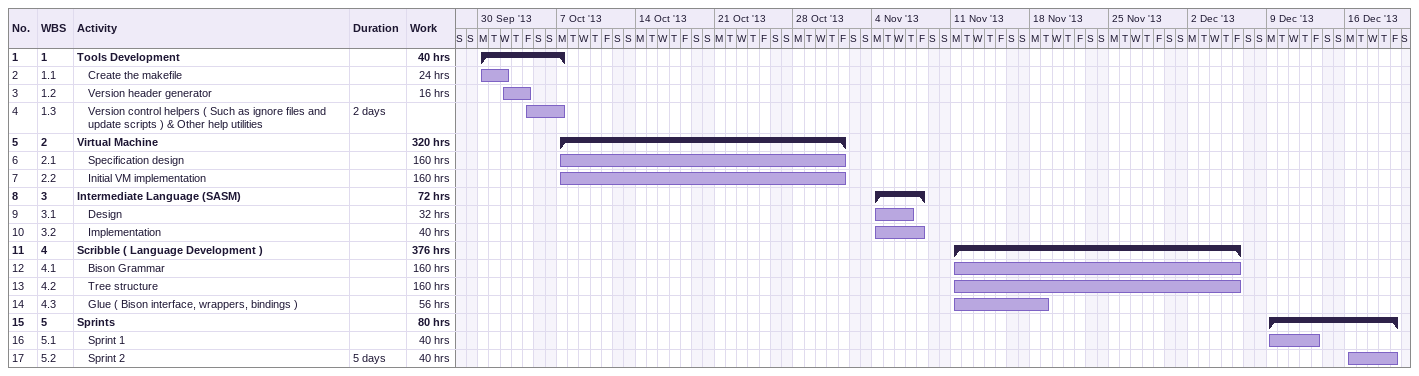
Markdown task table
| ID | WBS | Task | Duration | Start | Finish | Work (h) |
|---|---|---|---|---|---|---|
| 1 | 1 | **Tools Development** |  | 2013-09-30 | 2013-10-07 | 40 |
| 2 | 1.1 | Create the makefile |  | 2013-09-30 | 2013-10-02 | 24 |
| 3 | 1.2 | Version header generator |  | 2013-10-02 | 2013-10-04 | 16 |
| 4 | 1.3 | Version control helpers ( Such as ignore files and update scripts ) & Other help utilities | 2d | 2013-10-04 | 2013-10-07 |  |
| 5 | 2 | **Virtual Machine** |  | 2013-10-07 | 2013-11-01 | 320 |
| 6 | 2.1 | Specification design |  | 2013-10-07 | 2013-11-01 | 160 |
| 7 | 2.2 | Initial VM implementation |  | 2013-10-07 | 2013-11-01 | 160 |
| 8 | 3 | **Intermediate Language (SASM)** |  | 2013-11-04 | 2013-11-08 | 72 |
| 9 | 3.1 | Design |  | 2013-11-04 | 2013-11-07 | 32 |
| 10 | 3.2 | Implementation |  | 2013-11-04 | 2013-11-08 | 40 |
| 11 | 4 | **Scribble ( Language Development )** |  | 2013-11-11 | 2013-12-06 | 376 |
| 12 | 4.1 | Bison Grammar |  | 2013-11-11 | 2013-12-06 | 160 |
| 13 | 4.2 | Tree structure |  | 2013-11-11 | 2013-12-06 | 160 |
| 14 | 4.3 | Glue ( Bison interface, wrappers, bindings ) |  | 2013-11-11 | 2013-11-19 | 56 |
| 15 | 5 | **Sprints** |  | 2013-12-09 | 2013-12-20 | 80 |
| 16 | 5.1 | Sprint 1 |  | 2013-12-09 | 2013-12-13 | 40 |
| 17 | 5.2 | Sprint 2 | 5d | 2013-12-16 | 2013-12-20 | 40 |
